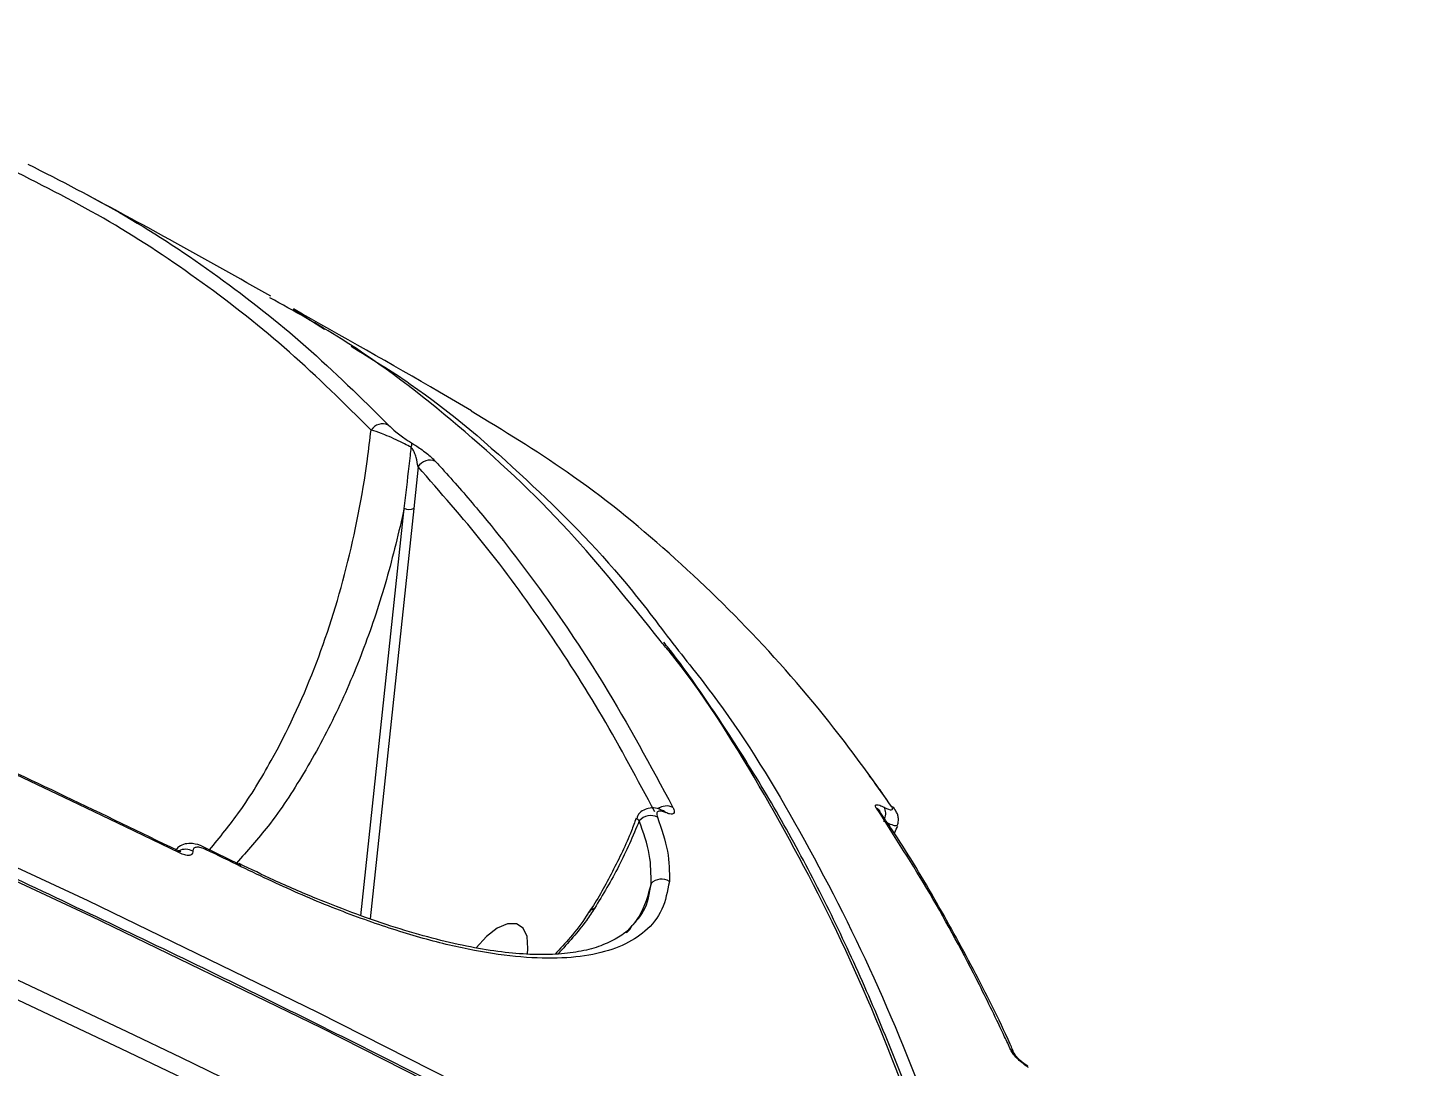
# Model space of a CAD drawing. Header units: millimetres. Extents: x -8422 to 28150, y -6982 to 5510.
# Drawn here: x 22703.4 to 22806.7, y 1724 to 1801 of the extents above; entities that cross this region are included whole.
import ezdxf

# ---------------------------------------------------------------- set-up
doc = ezdxf.new("R2010")
doc.units = ezdxf.units.MM
for name, color, linetype in [('DIKOM_ОБЪЕКТ', 7, 'Continuous'), ('DIKOM_РАЗМЕР_ЗОНА', 7, 'Continuous'), ('DIKOM_РАЗМЕР_ОБЪЕКТА', 7, 'Continuous')]:
    doc.layers.add(name, color=color, linetype=linetype)
doc.styles.add('style1', font='arial.ttf', dxfattribs={"width": 0.8})
doc.dimstyles.new('1-50', dxfattribs={"dimtxt": 300, "dimasz": 200, "dimexe": 100, "dimexo": 0, "dimgap": 100, "dimtad": 1, "dimdec": 0, "dimtxsty": 'style1', "dimcen": 0, "dimclrd": 7, "dimclre": 7, "dimadec": 1, "dimazin": 2, "dimtfac": 1, "dimtdec": 0, "dimtmove": 1, "dimatfit": 3, "dimfxl": 0, "dimlwd": 25, "dimlwe": 18, "dimarcsym": 0})

# ---------------------------------------------------------------- blocks, each defined once
blk = doc.blocks.new('*D15')
at = {"layer": 'Defpoints', "color": 0, "transparency": 16777216}
for p in [(19380.28, 3651.45), (27070.13, 3651.45), (15204.41, -3115.19)]:
    blk.add_point(p, dxfattribs=at)
at = {"layer": 'DIKOM_РАЗМЕР_ОБЪЕКТА', "color": 7, "lineweight": 18, "transparency": 16777216}
for p, q in [((19380.28, 3651.45), (27170.13, 3651.45)), ((15204.41, -3115.19), (27170.13, -3115.19))]:
    blk.add_line(p, q, dxfattribs=at)
at = {"layer": 'DIKOM_РАЗМЕР_ОБЪЕКТА', "color": 7, "lineweight": 25, "transparency": 16777216}
blk.add_line((27070.13, -2915.19), (27070.13, 3451.45), dxfattribs=at)
at = {"layer": 'DIKOM_РАЗМЕР_ОБЪЕКТА', "color": 7, "transparency": 16777216}
for points in [[(27036.8, 3451.45), (27103.47, 3451.45), (27070.13, 3651.45)], [(27036.8, -2915.19), (27103.47, -2915.19), (27070.13, -3115.19)]]:
    blk.add_solid(points, dxfattribs=at)
at = {"layer": 'DIKOM_РАЗМЕР_ОБЪЕКТА', "color": 0, "transparency": 16777216, "insert": (26816.96, -135.25), "char_height": 300, "attachment_point": 5, "rotation": 90, "style": 'style1'}
blk.add_mtext('6750', dxfattribs=at)
blk = doc.blocks.new('*D14')
at = {"layer": 'Defpoints', "color": 0, "transparency": 16777216}
for p in [(20684.73, 5148.63), (28049.7, 5148.63), (14575.76, -5055.5)]:
    blk.add_point(p, dxfattribs=at)
at = {"layer": 'DIKOM_РАЗМЕР_ЗОНА', "color": 7, "lineweight": 18, "transparency": 16777216}
for p, q in [((20684.73, 5148.63), (28149.7, 5148.63)), ((14575.76, -5055.5), (28149.7, -5055.5))]:
    blk.add_line(p, q, dxfattribs=at)
at = {"layer": 'DIKOM_РАЗМЕР_ЗОНА', "color": 7, "lineweight": 25, "transparency": 16777216}
blk.add_line((28049.7, -4855.5), (28049.7, 4948.63), dxfattribs=at)
at = {"layer": 'DIKOM_РАЗМЕР_ЗОНА', "color": 7, "transparency": 16777216}
for points in [[(28016.36, 4948.63), (28083.03, 4948.63), (28049.7, 5148.63)], [(28016.36, -4855.5), (28083.03, -4855.5), (28049.7, -5055.5)]]:
    blk.add_solid(points, dxfattribs=at)
at = {"layer": 'DIKOM_РАЗМЕР_ЗОНА', "color": 0, "transparency": 16777216, "insert": (27796.52, -63.59), "char_height": 300, "attachment_point": 5, "rotation": 90, "style": 'style1'}
blk.add_mtext('10200', dxfattribs=at)
blk = doc.blocks.new('*D13')
at = {"layer": 'Defpoints', "color": 0, "transparency": 16777216}
for p in [(10490, 1785.06), (25983.09, 460.53), (10490, -6882.5)]:
    blk.add_point(p, dxfattribs=at)
at = {"layer": 'DIKOM_РАЗМЕР_ЗОНА', "color": 7, "lineweight": 18, "transparency": 16777216}
for p, q in [((10490, 1785.06), (10490, -6982.5)), ((25983.09, 460.53), (25983.09, -6982.5))]:
    blk.add_line(p, q, dxfattribs=at)
at = {"layer": 'DIKOM_РАЗМЕР_ЗОНА', "color": 7, "lineweight": 25, "transparency": 16777216}
blk.add_line((25783.09, -6882.5), (10690, -6882.5), dxfattribs=at)
at = {"layer": 'DIKOM_РАЗМЕР_ЗОНА', "color": 7, "transparency": 16777216}
for points in [[(10690, -6849.17), (10690, -6915.83), (10490, -6882.5)], [(25783.09, -6849.17), (25783.09, -6915.83), (25983.09, -6882.5)]]:
    blk.add_solid(points, dxfattribs=at)
at = {"layer": 'DIKOM_РАЗМЕР_ЗОНА', "color": 0, "transparency": 16777216, "insert": (18236.55, -6629.33), "char_height": 300, "attachment_point": 5, "style": 'style1'}
blk.add_mtext('15500', dxfattribs=at)

msp = doc.modelspace()

# ---------------------------------------------------------------- linework, layer by layer
at = {"layer": 'DIKOM_ОБЪЕКТ', "color": 7, "linetype": 'Continuous', "lineweight": 15}
for p, q in [((22723.1, 1780.1), (22725.43, 1778.62)), ((22732.37, 1768.42), (22732.05, 1765.34)), ((22728.14, 1735.13), (22731.35, 1765.34)), ((22732.05, 1765.34), (22728.82, 1734.9)), ((22766.66, 1742.86), (22766.66, 1742.86)), ((22719.12, 1738.93), (22716.54, 1740.2))]:
    msp.add_line(p, q, dxfattribs=at)
at = {"layer": 'DIKOM_ОБЪЕКТ', "color": 7, "linetype": 'Continuous', "lineweight": 15, "flags": 128}
for points in [[(22391, 1835.43), (22410.8, 1831.85), (22430.49, 1827.98), (22450.05, 1823.82), (22469.48, 1819.38), (22488.78, 1814.65), (22507.94, 1809.63), (22526.96, 1804.34), (22545.82, 1798.76), (22564.53, 1792.91), (22583.07, 1786.78), (22601.45, 1780.37), (22619.65, 1773.69), (22637.67, 1766.74), (22655.51, 1759.52), (22673.16, 1752.03), (22690.61, 1744.28), (22707.86, 1736.26), (22724.91, 1727.99), (22741.74, 1719.46), (22758.36, 1710.67), (22774.76, 1701.63)], [(22775.04, 1700.45), (22758.65, 1709.49), (22742.03, 1718.27), (22725.19, 1726.81), (22708.15, 1735.08), (22690.9, 1743.1), (22673.44, 1750.85), (22655.8, 1758.34), (22637.96, 1765.56), (22619.94, 1772.51), (22601.73, 1779.19), (22583.36, 1785.6), (22564.81, 1791.73), (22546.11, 1797.58), (22527.24, 1803.16), (22508.23, 1808.45), (22489.07, 1813.47), (22469.77, 1818.2), (22450.33, 1822.64), (22430.77, 1826.8), (22411.09, 1830.67), (22391.29, 1834.25)], [(22714.67, 1739.79), (22710.66, 1741.73), (22706.63, 1743.66), (22702.59, 1745.57), (22698.55, 1747.47), (22694.49, 1749.35), (22690.42, 1751.22), (22686.33, 1753.07), (22682.24, 1754.91)], [(22750.59, 1742.91), (22750.62, 1742.9), (22750.75, 1742.78)], [(22719.25, 1738.76), (22718.92, 1738.92), (22718.6, 1739.08), (22718.28, 1739.24), (22717.95, 1739.4), (22717.63, 1739.56), (22717.31, 1739.71), (22716.98, 1739.87), (22716.66, 1740.03)], [(22686.38, 1737.79), (22690.47, 1735.95), (22694.56, 1734.1), (22698.63, 1732.23), (22702.69, 1730.35), (22706.73, 1728.45), (22710.77, 1726.54), (22714.8, 1724.61), (22718.81, 1722.67)], [(22718.38, 1721.4), (22714.37, 1723.33), (22710.35, 1725.26), (22706.31, 1727.17), (22702.27, 1729.07), (22698.21, 1730.95), (22694.14, 1732.81), (22690.06, 1734.67), (22685.97, 1736.5)], [(22740.49, 1732.29), (22740.53, 1732.71), (22740.46, 1733.58), (22740.17, 1734.2), (22739.68, 1734.53), (22739.02, 1734.53), (22738.25, 1734.2), (22737.44, 1733.58), (22736.69, 1732.76)]]:
    msp.add_lwpolyline(points, dxfattribs=at)
at = {"layer": 'DIKOM_ОБЪЕКТ', "color": 7, "linetype": 'Continuous', "lineweight": 15}
for centre, radius, start, end in [((22729.74, 1770.6), 1.01, 64.9912, 146.9651), ((22731.42, 1770.05), 0.489, 337.1234, 18.7007), ((22733.24, 1767.89), 1.02, 65.0001, 148.7609), ((22731.7, 1765.97), 0.718, 240.562, 298.98), ((22750.82, 1742.21), 1.06, 63.783, 127.7274), ((22766.03, 1742.44), 0.757, 32.7124, 60.5516), ((22766.13, 1742.72), 0.948, 336.1225, 28.9052), ((22767.13, 1742.58), 0.763, 30.7757, 60.3522), ((22749.63, 1741.47), 1.09, 62.2052, 140.2873), ((22714.43, 1739.74), 0.251, 10.9697, 61.6079), ((22715.12, 1738.94), 1.12, 60.2907, 116.5623), ((22716.42, 1739.98), 0.252, 11.6396, 60.761), ((22719, 1738.71), 0.253, 11.8032, 61.2776), ((22750.43, 1736.81), 1.04, 55.4139, 138.0186), ((22775.99, 1724.53), 0.744, 24.5435, 60.8952)]:
    msp.add_arc(centre, radius, start, end, dxfattribs=at)
for points, knots in [([(22774.92, 1700.64), (22772.26, 1702.13), (22764.55, 1706.44), (22751.64, 1713.42), (22736.12, 1721.49), (22720.43, 1729.34), (22704.55, 1736.97), (22688.49, 1744.37), (22672.27, 1751.55), (22655.87, 1758.5), (22639.31, 1765.21), (22622.59, 1771.7), (22605.72, 1777.95), (22588.69, 1783.97), (22571.52, 1789.75), (22554.21, 1795.29), (22536.76, 1800.59), (22519.17, 1805.65), (22501.46, 1810.47), (22483.62, 1815.04), (22465.67, 1819.37), (22447.6, 1823.45), (22429.42, 1827.29), (22411.14, 1830.88), (22392.75, 1834.21), (22374.27, 1837.3), (22355.7, 1840.14), (22337.05, 1842.72), (22318.31, 1845.06), (22299.5, 1847.14), (22280.62, 1848.96), (22261.67, 1850.54), (22242.66, 1851.86), (22223.59, 1852.92), (22205.41, 1853.7), (22193.58, 1854.03), (22188.13, 1854.18)], [0, 0, 0, 0, 0.015772, 0.04573, 0.075687, 0.105645, 0.135603, 0.165562, 0.19552, 0.225478, 0.255436, 0.285395, 0.315354, 0.345312, 0.375271, 0.40523, 0.435188, 0.465147, 0.495106, 0.525065, 0.555024, 0.584983, 0.614942, 0.644901, 0.67486, 0.704819, 0.734779, 0.764738, 0.794697, 0.824656, 0.854615, 0.884574, 0.914534, 0.944493, 0.974452, 1, 1, 1, 1]), ([(22728.89, 1771.15), (22726.9, 1773.12), (22722.91, 1777.06), (22716.4, 1782.17), (22709.55, 1786.74), (22704.65, 1789.22), (22702.2, 1790.46)], [0, 0, 0, 0, 0.249097, 0.498194, 0.749097, 1, 1, 1, 1]), ([(22703.42, 1790.87), (22705.86, 1789.63), (22710.73, 1787.16), (22717.59, 1782.61), (22724.13, 1777.48), (22728.16, 1773.51), (22730.17, 1771.52)], [0, 0, 0, 0, 0.249097, 0.498194, 0.749097, 1, 1, 1, 1]), ([(22721.45, 1781.07), (22719.08, 1782.41), (22714.58, 1784.95), (22710.03, 1787.4), (22707.87, 1788.56)], [0, 0, 0, 0, 0.526743, 1, 1, 1, 1]), ([(22750.33, 1755.55), (22748.11, 1758.33), (22743.46, 1764.16), (22735.5, 1771.53), (22728.08, 1777.27), (22723.16, 1779.97), (22721.38, 1780.95)], [0, 0, 0, 0, 0.265082, 0.556121, 0.838944, 1, 1, 1, 1]), ([(22736.33, 1772.58), (22735.54, 1773.04), (22731.15, 1775.61), (22726.74, 1778.09), (22723.12, 1780.13)], [0, 0, 0, 0, 0.179021, 1, 1, 1, 1]), ([(22727.41, 1777.36), (22728.89, 1776.45), (22733.51, 1773.62), (22740.31, 1767.72), (22746.8, 1761.26), (22750.15, 1756.81), (22751.28, 1755.31)], [0, 0, 0, 0, 0.163, 0.509527, 0.834148, 1, 1, 1, 1]), ([(22767.51, 1743.24), (22766.48, 1744.69), (22763.47, 1748.92), (22758.06, 1755.33), (22751.06, 1762.16), (22743.85, 1767.99), (22738.71, 1771.09), (22736.31, 1772.55)], [0, 0, 0, 0, 0.117617, 0.344017, 0.570417, 0.799028, 1, 1, 1, 1]), ([(22716.9, 1740.02), (22717.66, 1740.95), (22719.34, 1742.99), (22722.01, 1747.4), (22724.8, 1753.32), (22727.17, 1760.83), (22728.38, 1766.9), (22728.8, 1770.43), (22728.89, 1771.15)], [0, 0, 0, 0, 0.115806, 0.255352, 0.483695, 0.712638, 0.941054, 1, 1, 1, 1]), ([(22731.87, 1769.86), (22731.83, 1769.88), (22731.62, 1769.99), (22731.18, 1770.22), (22730.54, 1770.53), (22729.78, 1770.85), (22729.22, 1771.06), (22728.96, 1771.13), (22728.89, 1771.15)], [0, 0, 0, 0, 0.039829, 0.186482, 0.371499, 0.585528, 0.894884, 1, 1, 1, 1]), ([(22730.17, 1771.52), (22730.33, 1771.36), (22730.58, 1771.13), (22731.09, 1770.73), (22731.46, 1770.47), (22731.73, 1770.3), (22731.86, 1770.22), (22731.88, 1770.21)], [0, 0, 0, 0, 0.445614, 0.662364, 0.836469, 0.965778, 1, 1, 1, 1]), ([(22731.35, 1765.34), (22731.38, 1765.6), (22731.54, 1766.91), (22731.71, 1768.41), (22731.85, 1769.66), (22731.87, 1769.86)], [0, 0, 0, 0, 0.173505, 0.867506, 1, 1, 1, 1]), ([(22732.37, 1768.42), (22732.33, 1768.65), (22732.28, 1768.98), (22732.13, 1769.42), (22732.03, 1769.65), (22731.95, 1769.77), (22731.9, 1769.83), (22731.88, 1769.85), (22731.87, 1769.86)], [0, 0, 0, 0, 0.506576, 0.740255, 0.895226, 0.953407, 0.981063, 1, 1, 1, 1]), ([(22731.88, 1770.21), (22731.91, 1770.19), (22732.04, 1770.11), (22732.32, 1769.93), (22732.72, 1769.65), (22733.25, 1769.23), (22733.51, 1768.98), (22733.68, 1768.81)], [0, 0, 0, 0, 0.034919, 0.162087, 0.336279, 0.559147, 1, 1, 1, 1]), ([(22733.68, 1768.81), (22733.89, 1768.58), (22734.97, 1767.4), (22737.72, 1764.24), (22741.73, 1759.06), (22746.62, 1751.81), (22749.62, 1746.26), (22751.29, 1743.16)], [0, 0, 0, 0, 0.032165, 0.160835, 0.418396, 0.675957, 1, 1, 1, 1]), ([(22749.94, 1742.83), (22748.66, 1745.21), (22746.12, 1749.99), (22741.87, 1756.58), (22737.33, 1762.8), (22734.02, 1766.54), (22732.37, 1768.42)], [0, 0, 0, 0, 0.249313, 0.498628, 0.749314, 1, 1, 1, 1]), ([(22731.35, 1765.34), (22730.93, 1763.56), (22730.1, 1760), (22728.4, 1754.95), (22726.36, 1750.13), (22723.98, 1745.72), (22721.52, 1741.97), (22719.7, 1739.93), (22718.9, 1739.04)], [0, 0, 0, 0, 0.173951, 0.347901, 0.524937, 0.701955, 0.869534, 1, 1, 1, 1]), ([(22714.54, 1739.96), (22711.76, 1741.31), (22703.69, 1745.2), (22692.88, 1750.24), (22684.8, 1753.87), (22682.11, 1755.08)], [0, 0, 0, 0, 0.259791, 0.753256, 1, 1, 1, 1]), ([(22774.76, 1701.63), (22774.07, 1704.29), (22772.22, 1711.45), (22768.55, 1722.37), (22763.59, 1734.15), (22757.71, 1744.94), (22753.27, 1752.06), (22750.55, 1755.29), (22750.33, 1755.55)], [0, 0, 0, 0, 0.12525, 0.337443, 0.549799, 0.761991, 0.980348, 1, 1, 1, 1]), ([(22775.09, 1701.16), (22774.86, 1702.12), (22774.09, 1705.38), (22772.56, 1710.7), (22770.52, 1717.13), (22768.27, 1723.3), (22765.85, 1729.22), (22763.24, 1734.88), (22760.46, 1740.28), (22757.49, 1745.44), (22754.33, 1750.33), (22752.03, 1753.64), (22750.73, 1755.26), (22750.61, 1755.41)], [0, 0, 0, 0, 0.044217, 0.150287, 0.256377, 0.362011, 0.467133, 0.571857, 0.676297, 0.780568, 0.884784, 0.989052, 1, 1, 1, 1]), ([(22751.28, 1755.31), (22752.4, 1753.91), (22755.81, 1749.66), (22760.82, 1741.44), (22766.32, 1730.68), (22771.09, 1718.83), (22775.11, 1706.03), (22778.35, 1692.3), (22780.81, 1677.67), (22782.47, 1662.08), (22783.3, 1645.55), (22783.27, 1628.11), (22782.39, 1610.15), (22780.67, 1591.74), (22778.17, 1572.97), (22774.83, 1553.52), (22770.63, 1533.44), (22765.56, 1512.78), (22760.14, 1493.27), (22756.14, 1480.58), (22754.36, 1474.97)], [0, 0, 0, 0, 0.027136, 0.082538, 0.139429, 0.196364, 0.253256, 0.310727, 0.368242, 0.425713, 0.484853, 0.544042, 0.603182, 0.660654, 0.718169, 0.77564, 0.83478, 0.893969, 0.953109, 1, 1, 1, 1]), ([(22767.16, 1743.72), (22767, 1743.96), (22766.58, 1744.59), (22766.13, 1745.17), (22765.85, 1745.53)], [0, 0, 0, 0, 0.380347, 1, 1, 1, 1]), ([(22750.59, 1742.91), (22750.39, 1742.99), (22750.02, 1743.14), (22749.48, 1743.13), (22749, 1742.93), (22748.69, 1742.64), (22748.63, 1742.42), (22748.6, 1742.35)], [0, 0, 0, 0, 0.275552, 0.508233, 0.71371, 0.911683, 1, 1, 1, 1]), ([(22750.75, 1742.78), (22750.64, 1742.82), (22750.43, 1742.9), (22750.2, 1742.9), (22750.04, 1742.77), (22750.1, 1742.55), (22750.13, 1742.43)], [0, 0, 0, 0, 0.184896, 0.368614, 0.650085, 1, 1, 1, 1]), ([(22750.66, 1742.89), (22750.66, 1742.89), (22750.66, 1742.89), (22750.63, 1742.89), (22750.59, 1742.91), (22750.58, 1742.92)], [0, 0, 0, 0, 0.342731, 0.898023, 1, 1, 1, 1]), ([(22751.29, 1743.16), (22751.3, 1743.14), (22751.37, 1742.99), (22751.41, 1742.78), (22751.28, 1742.66), (22751.06, 1742.66), (22750.85, 1742.74), (22750.75, 1742.78)], [0, 0, 0, 0, 0.063943, 0.388601, 0.645626, 0.822324, 1, 1, 1, 1]), ([(22766.4, 1743.1), (22766.38, 1743.12), (22766.32, 1743.22), (22766.3, 1743.34), (22766.4, 1743.38), (22766.62, 1743.34), (22766.85, 1743.23), (22766.96, 1743.18)], [0, 0, 0, 0, 0.082577, 0.321738, 0.551329, 0.775654, 1, 1, 1, 1]), ([(22776.35, 1725.18), (22776.2, 1725.51), (22775.44, 1727.14), (22773.52, 1731.08), (22770.43, 1736.84), (22767.74, 1741.01), (22766.4, 1743.1)], [0, 0, 0, 0, 0.050767, 0.253846, 0.626695, 1, 1, 1, 1]), ([(22776.65, 1724.83), (22776.54, 1725.09), (22775.58, 1727.28), (22773.6, 1731.18), (22770.68, 1736.48), (22768.35, 1740.36), (22766.94, 1742.4), (22766.64, 1742.84)], [0, 0, 0, 0, 0.038911, 0.332031, 0.625685, 0.918999, 1, 1, 1, 1]), ([(22766.96, 1743.18), (22767.07, 1743.12), (22767.29, 1743.01), (22767.51, 1742.97), (22767.61, 1743.02), (22767.58, 1743.13), (22767.52, 1743.22), (22767.51, 1743.24)], [0, 0, 0, 0, 0.225678, 0.451385, 0.680172, 0.917591, 1, 1, 1, 1]), ([(22767.91, 1741.81), (22767.92, 1741.82), (22767.99, 1741.92), (22768.02, 1742.17), (22768.01, 1742.49), (22767.91, 1742.78), (22767.81, 1742.93), (22767.76, 1743.01)], [0, 0, 0, 0, 0.019009, 0.279791, 0.503312, 0.728926, 1, 1, 1, 1]), ([(22748.55, 1742.37), (22748.44, 1742.05), (22747.94, 1740.67), (22746.8, 1738.39), (22745.74, 1736.38), (22745.08, 1735.45), (22745.04, 1735.4)], [0, 0, 0, 0, 0.124509, 0.548439, 0.973973, 1, 1, 1, 1]), ([(22748.79, 1742.17), (22748.31, 1741.03), (22747.33, 1738.76), (22746.09, 1736.7), (22745.46, 1735.67)], [0, 0, 0, 0, 0.497859, 1, 1, 1, 1]), ([(22748.79, 1742.17), (22748.66, 1742.27), (22748.52, 1742.38), (22748.59, 1742.36), (22748.59, 1742.36)], [0, 0, 0, 0, 0.978412, 1, 1, 1, 1]), ([(22749.66, 1737.5), (22749.66, 1738.2), (22749.68, 1739.61), (22749.09, 1741.31), (22748.79, 1742.17)], [0, 0, 0, 0, 0.49648, 1, 1, 1, 1]), ([(22750.13, 1742.43), (22750.43, 1741.57), (22751.04, 1739.83), (22751.02, 1738.39), (22751.02, 1737.66)], [0, 0, 0, 0, 0.496493, 1, 1, 1, 1]), ([(22767.92, 1741.81), (22767.89, 1741.8), (22767.83, 1741.76), (22767.47, 1741.88), (22767.1, 1742.06), (22766.92, 1742.15)], [0, 0, 0, 0, 0.331904, 0.66521, 1, 1, 1, 1]), ([(22767.72, 1741.24), (22767.73, 1741.26), (22767.8, 1741.45), (22767.9, 1741.63), (22767.98, 1741.78)], [0, 0, 0, 0, 0.147447, 1, 1, 1, 1]), ([(22716.54, 1740.19), (22716.5, 1740.21), (22716.2, 1740.37), (22715.72, 1740.5), (22715.11, 1740.49), (22714.64, 1740.3), (22714.45, 1740.07), (22714.36, 1739.96)], [0, 0, 0, 0, 0.04507, 0.397261, 0.633179, 0.839853, 1, 1, 1, 1]), ([(22714.77, 1739.88), (22714.77, 1739.88), (22714.78, 1739.88), (22714.72, 1739.89), (22714.6, 1739.94), (22714.47, 1740), (22714.4, 1740.04)], [0, 0, 0, 0, 0.117825, 0.356781, 0.626242, 1, 1, 1, 1]), ([(22715.67, 1739.91), (22715.67, 1739.9), (22715.67, 1739.81), (22715.61, 1739.67), (22715.4, 1739.59), (22715.07, 1739.62), (22714.81, 1739.73), (22714.67, 1739.79)], [0, 0, 0, 0, 0.037296, 0.278229, 0.51904, 0.759574, 1, 1, 1, 1]), ([(22716.66, 1740.03), (22716.53, 1740.09), (22716.26, 1740.2), (22715.94, 1740.23), (22715.72, 1740.15), (22715.67, 1740.02), (22715.67, 1739.92), (22715.67, 1739.91)], [0, 0, 0, 0, 0.240481, 0.481046, 0.721884, 0.962874, 1, 1, 1, 1]), ([(22747.82, 1733.98), (22747.82, 1733.98), (22747.58, 1733.71), (22746.86, 1733.3), (22745.65, 1732.76), (22744.13, 1732.41), (22742.4, 1732.23), (22740.46, 1732.25), (22738.31, 1732.45), (22735.98, 1732.85), (22733.44, 1733.44), (22730.72, 1734.23), (22727.84, 1735.21), (22724.82, 1736.39), (22721.91, 1737.64), (22719.97, 1738.58), (22719.11, 1739)], [0, 0, 0, 0, 0.00222, 0.079377, 0.161157, 0.239942, 0.31704, 0.393187, 0.468665, 0.544534, 0.62139, 0.699174, 0.777748, 0.856937, 0.936533, 1, 1, 1, 1]), ([(22751.02, 1737.66), (22750.88, 1736.95), (22750.61, 1735.52), (22749.36, 1733.97), (22747.61, 1732.87), (22745.42, 1732.2), (22742.77, 1731.92), (22739.66, 1732.05), (22736.16, 1732.58), (22732.32, 1733.52), (22728.18, 1734.88), (22723.82, 1736.59), (22720.77, 1738.04), (22719.25, 1738.76)], [0, 0, 0, 0, 0.100969, 0.201936, 0.290338, 0.379024, 0.467424, 0.556114, 0.645089, 0.733782, 0.822426, 0.911354, 1, 1, 1, 1]), ([(22749.66, 1737.5), (22749.43, 1736.64), (22749.05, 1735.24), (22748.13, 1734.26), (22747.77, 1733.88)], [0, 0, 0, 0, 0.607818, 1, 1, 1, 1]), ([(22748.27, 1734.41), (22748.58, 1734.75), (22749.36, 1735.59), (22749.54, 1736.79), (22749.66, 1737.5)], [0, 0, 0, 0, 0.402976, 1, 1, 1, 1]), ([(22745.46, 1735.67), (22745.27, 1735.37), (22744.51, 1734.21), (22743.51, 1733.12), (22742.76, 1732.3)], [0, 0, 0, 0, 0.253231, 1, 1, 1, 1]), ([(22745.46, 1735.67), (22745.44, 1735.66), (22745.36, 1735.64), (22745.2, 1735.56), (22745.12, 1735.45), (22745.07, 1735.37)], [0, 0, 0, 0, 0.1313, 0.405924, 1, 1, 1, 1]), ([(22745.03, 1735.39), (22744.97, 1735.29), (22744.6, 1734.67), (22743.78, 1733.6), (22742.92, 1732.69), (22742.54, 1732.28)], [0, 0, 0, 0, 0.090428, 0.593512, 1, 1, 1, 1]), ([(22747.82, 1733.87), (22747.84, 1733.89), (22748.06, 1734.03), (22748.17, 1734.23), (22748.27, 1734.41)], [0, 0, 0, 0, 0.101606, 1, 1, 1, 1]), ([(22777.67, 1723.88), (22777.64, 1723.9), (22777.48, 1724.01), (22777.17, 1724.24), (22776.8, 1724.57), (22776.5, 1724.91), (22776.4, 1725.09), (22776.35, 1725.18)], [0, 0, 0, 0, 0.053507, 0.289788, 0.526398, 0.763116, 1, 1, 1, 1]), ([(22777.61, 1723.98), (22777.56, 1724.01), (22777.43, 1724.09), (22777.18, 1724.28), (22776.93, 1724.51), (22776.76, 1724.7), (22776.68, 1724.8), (22776.66, 1724.85), (22776.66, 1724.84), (22776.66, 1724.84)], [0, 0, 0, 0, 0.106401, 0.319075, 0.544333, 0.727394, 0.871493, 0.978902, 1, 1, 1, 1])]:
    msp.add_open_spline(points, degree=3, knots=knots, dxfattribs=at)

# ---------------------------------------------------------------- dimensions: what is measured, and where the dimension line sits
at = {"layer": 'DIKOM_РАЗМЕР_ЗОНА'}
dim = msp.add_linear_dim(base=(28049.7, 5148.63), p1=(14575.76, -5055.5), p2=(20684.73, 5148.63), angle=270, text='10200', dimstyle='1-50', override={"dimscale": 1, "dimtix": 0, "dimtofl": 1, "dimtmove": 1, "dimatfit": 3}, dxfattribs=at)
dim.commit()
dim.dimension.update_dxf_attribs({"geometry": '*D14', "text_midpoint": (28049.7, -63.59), "dimtype": 160})
dim = msp.add_linear_dim(base=(10490, -6882.5), p1=(25983.09, 460.53), p2=(10490, 1785.06), angle=180, text='15500', dimstyle='1-50', dxfattribs=at)
dim.commit()
dim.dimension.update_dxf_attribs({"geometry": '*D13', "text_midpoint": (18236.55, -6882.5), "dimtype": 160})
at = {"layer": 'DIKOM_РАЗМЕР_ОБЪЕКТА'}
dim = msp.add_linear_dim(base=(27070.13, 3651.45), p1=(15204.41, -3115.19), p2=(19380.28, 3651.45), angle=270, text='6750', dimstyle='1-50', override={"dimscale": 1, "dimtix": 0, "dimtofl": 1, "dimtmove": 1, "dimatfit": 3}, dxfattribs=at)
dim.commit()
dim.dimension.update_dxf_attribs({"geometry": '*D15', "text_midpoint": (27070.13, -135.25), "dimtype": 160})

doc.saveas('drawing.dxf')
